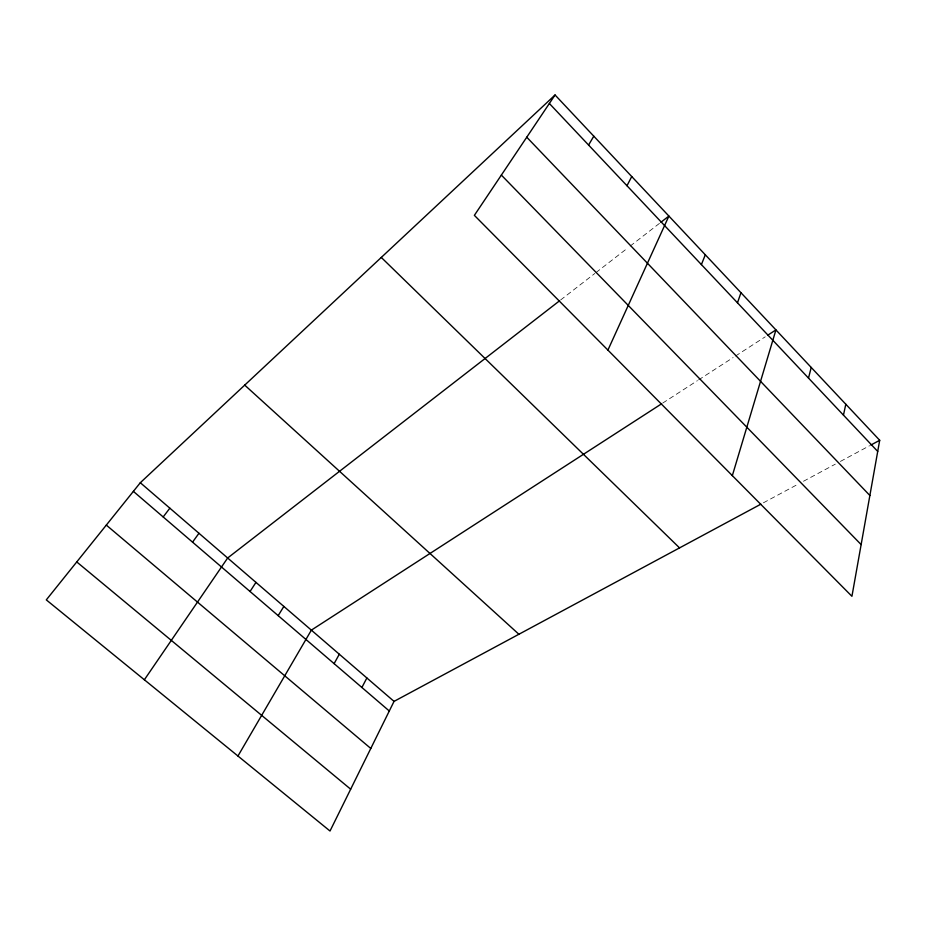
<?xml version="1.0" encoding="UTF-8"?>
<svg xmlns="http://www.w3.org/2000/svg" width="926" height="926" viewBox="0 0 926 926"><rect width="100%" height="100%" fill="white"/><g stroke="black" fill="none" stroke-linecap="round" stroke-linejoin="round"><path stroke-width="0.69" stroke-dasharray="4.63 3.47" d="M560.6 299.989L594.886 273.425M596.02 272.545L627.897 247.844M630.178 246.084L659.787 223.131M662.703 403.088L697.405 380.655M698.598 379.88L733.114 357.575M735.499 356.035L765.223 336.821M763.383 502.818L798.374 484.009M803.479 481.265L835.321 464.146M840.391 461.426L869.56 445.742"/><path stroke-width="1.39" d="M879.7 440.29L851.932 596.309L474.367 215.353L555.056 94.984L879.7 440.29L870.822 445.059M843.459 415.137L845.808 404.234M808.502 378.097L811.222 367.448M732.339 475.64L775.93 329.911L767.596 335.293M737.478 302.825L740.962 292.732M701.399 264.593L705.299 254.789M607.919 350.097L668.896 216.071L660.921 222.252M760.894 504.161L394.036 701.387L330.015 831.016L46.3 599.886L140.312 482.724L555.056 94.984M626.983 185.732L631.74 176.553M361.892 687.486L366.87 677.971M334.112 663.641L339.31 654.219M237.959 756.01L311.368 630.131L661.5 403.863M588.577 145.046L593.798 136.191M278.182 615.64L283.854 606.426M250.043 591.494L255.958 582.385M144.363 679.777L227.657 557.996L559.454 300.881M192.55 542.15L198.963 533.272M163.184 516.94L169.852 508.177M76.754 561.932L350.665 789.195M106.316 525.1L370.794 748.451M133.379 491.37L389.29 710.994M140.312 482.724L394.036 701.387M244.719 385.123L518.896 634.264M381.292 257.44L679.545 547.891M501.36 175.095L861.134 544.592M526.755 137.21L869.873 495.491M549.361 103.481L877.721 451.437"/></g></svg>
